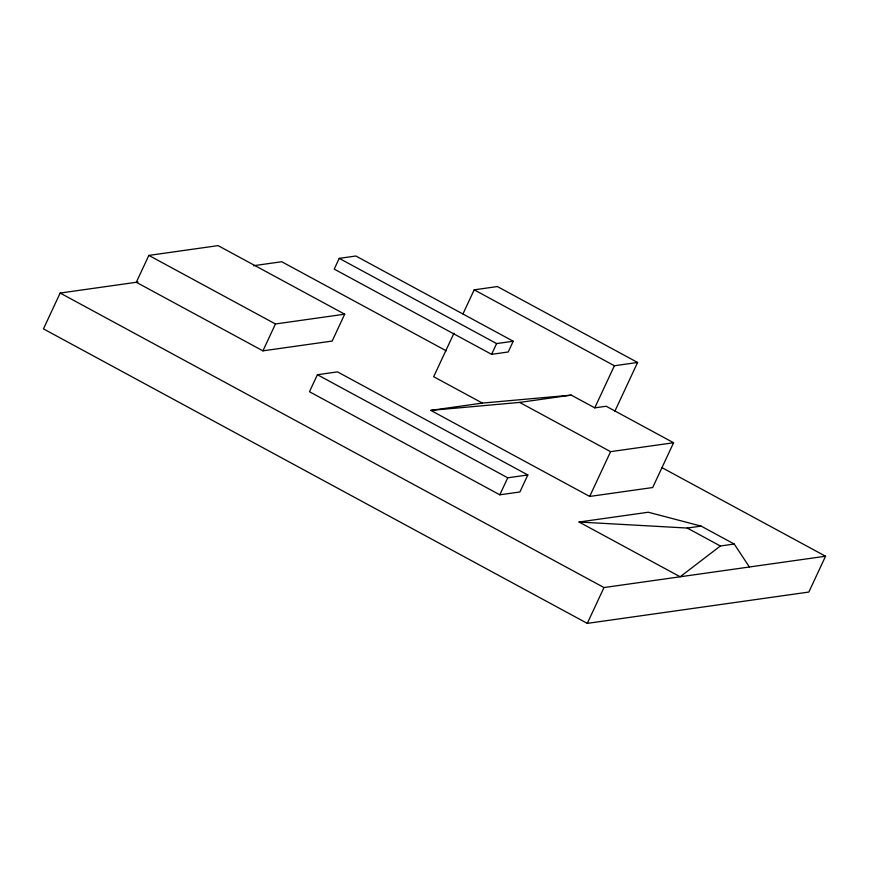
<?xml version="1.0" encoding="UTF-8"?>
<svg xmlns="http://www.w3.org/2000/svg" width="869" height="869" viewBox="0 0 869 869"><rect width="100%" height="100%" fill="white"/><g stroke="black" fill="none" stroke-linecap="round" stroke-linejoin="round"><path stroke-width="1.3" d="M138.041 282.034L60.157 293.049L43.45 328.873L587.281 623.377L808.843 592.05L825.55 556.225L662.156 467.75M148.849 255.41L136.314 282.284L262.927 350.848L332.164 341.061L344.7 314.187L218.086 245.623L148.849 255.41L275.462 323.974L344.7 314.187M262.927 350.848L275.462 323.974M339.236 258.365L334.228 269.108L491.604 354.335L508.224 351.978L513.231 341.235L355.856 256.007L339.236 258.365L496.612 343.581L513.231 341.235M317.402 374.724L309.473 391.734L499.816 494.809L519.89 491.973L527.831 474.963L337.487 371.878L317.402 374.724L507.746 477.798L527.831 474.963M453.966 333.196L433.674 376.712L482.393 403.086L571.259 395.123L594.765 407.854L606.171 406.236L673.584 442.745L652.695 487.531L589.693 496.438L430.796 410.385L482.393 403.086M462.927 313.991L474.192 289.833L497.383 286.553L637.596 362.471L614.763 411.417M491.604 354.335L496.612 343.581M499.816 494.809L507.746 477.798M594.765 407.854L614.394 365.751L637.596 362.471M589.693 496.438L610.581 451.652L673.584 442.745M587.281 623.377L603.988 587.553L825.55 556.225M734.229 544.037L720.379 545.993L680.155 576.777L579.036 522.019L648.274 512.232L701.087 526.093L734.229 544.037L749.393 566.99M253.52 265.718L281.719 261.732L446.297 350.848M430.796 410.385L519.651 402.412L571.259 395.123M579.036 522.019L687.238 528.048L701.087 526.093M474.192 289.833L614.394 365.751M519.651 402.412L610.581 451.652M687.238 528.048L720.379 545.993M60.157 293.049L603.988 587.553"/></g></svg>
